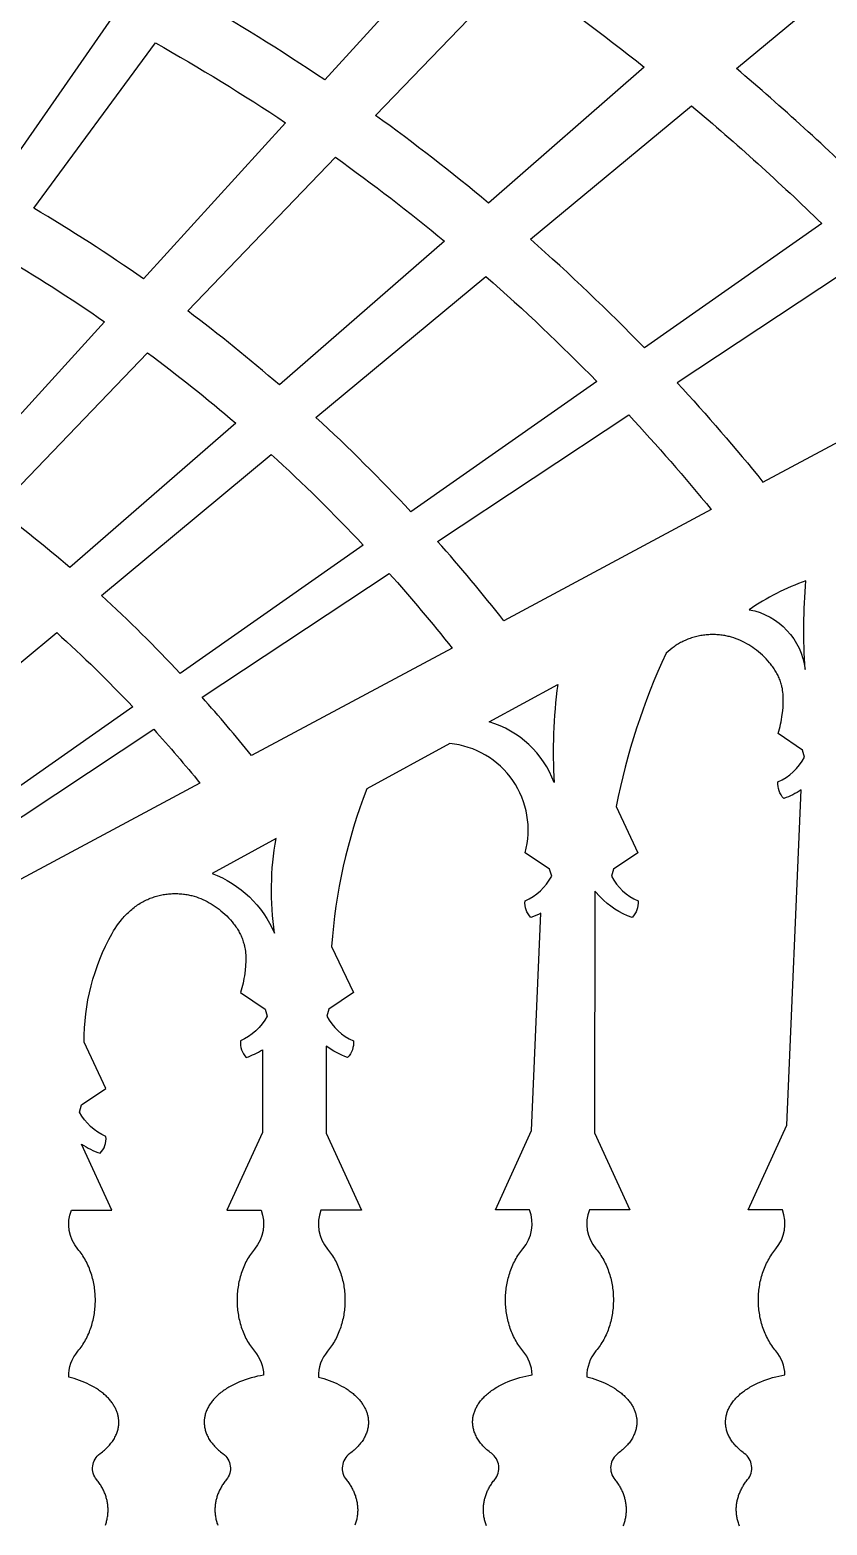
# Model space of a CAD drawing. Extents: x 101 to 2101, y 75 to 2087.
# Drawn here: x 1439 to 1717, y 1091 to 1612 of the extents above; entities that cross this region are included whole.
import ezdxf

# ---------------------------------------------------------------- set-up
doc = ezdxf.new("R2010")
doc.units = 0
doc.layers.add('LAYER_01', color=7, linetype='CONTINUOUS')

msp = doc.modelspace()

# ---------------------------------------------------------------- linework, layer by layer
at = {"layer": 'LAYER_01'}
for points in [[(1588.56, 1645.52), (1542.05, 1594.4, 0.019757), (1495.06, 1623.52), (1534.87, 1677.7, -0.018755)], [(1795.76, 1601.08), (1731.65, 1556.08, 0.018362), (1685.29, 1598.37), (1743.86, 1647.01, -0.018019)], [(1427.25, 1557.53, 0.020607), (1384.08, 1579.26), (1417.94, 1639.45, -0.02029), (1467.71, 1615.69)], [(1653.25, 1598.82), (1598.99, 1551.54, 0.017751), (1559.77, 1582.02), (1608.14, 1632.36, -0.016842)], [(1479.01, 1525.1, 0.019372), (1440.83, 1549.73), (1483.13, 1607.29, -0.019567), (1528.45, 1579.45)], [(1715, 1544.39), (1653.26, 1501.06, 0.019566), (1613.69, 1538.9), (1669.66, 1585.39, -0.018315)], [(1526.29, 1488.19, 0.017495), (1494.36, 1513.96), (1545.77, 1567.46, -0.017619), (1583.71, 1538.23)], [(1414.86, 1454.58, 0.017933), (1385.11, 1473.91), (1428.93, 1533.53, -0.019132), (1465.44, 1510.18)], [(1764.51, 1491.86, 0.015987), (1728.35, 1531.1), (1664.7, 1488.94, -0.016308), (1694.53, 1454.39)], [(1636.68, 1489.43), (1572, 1444.03, 0.019853), (1538.98, 1476.87), (1598.11, 1525.97, -0.019545)], [(1453.34, 1424.63, 0.016404), (1428.07, 1444.98), (1480.39, 1499.43, -0.017328), (1511.06, 1474.92)], [(1604.33, 1406.1, 0.015321), (1581.34, 1433.73), (1647.81, 1477.75, -0.016094), (1676.57, 1444.78)], [(1555.47, 1432.43), (1491.8, 1387.74, 0.019514), (1464.34, 1414.87), (1523.45, 1463.97, -0.019838)], [(1516.59, 1359.13, 0.013455), (1499.39, 1379.44), (1564.5, 1422.57, -0.01503), (1586.42, 1396.51)], [(1709.48, 1420, 0.067821), (1689.77, 1409.92, -0.328716), (1709.18, 1389.14, -0.036131)], [(1409.32, 1329.85, 0.024412), (1390.12, 1353.24), (1448.8, 1401.97, -0.019482), (1475.26, 1376.13)], [(1623.13, 1383.87, 0.048827), (1621.87, 1349.74, 0.2355), (1599.32, 1370.86)], [(1423.39, 1309.22, 0.013366), (1414.24, 1323.04), (1482.53, 1368.28, -0.013025), (1498.64, 1349.52)], [(1502.86, 1318.12, -0.201085), (1524.62, 1297.3, -0.080037), (1525.1, 1330.28)]]:
    msp.add_lwpolyline(points, format="xyb", close=True, dxfattribs=at)
for points in [[(1686.35, 1090.85), (1686.21, 1091.21), (1686.09, 1091.57), (1685.97, 1091.93), (1685.86, 1092.29), (1685.76, 1092.65), (1685.67, 1093.01), (1685.59, 1093.37), (1685.52, 1093.73), (1685.46, 1094.09), (1685.41, 1094.44), (1685.36, 1094.8), (1685.32, 1095.15), (1685.3, 1095.5), (1685.28, 1095.85), (1685.26, 1096.19), (1685.26, 1096.54), (1685.26, 1096.86), (1685.27, 1097.18), (1685.29, 1097.5), (1685.31, 1097.82), (1685.35, 1098.15), (1685.38, 1098.48), (1685.43, 1098.81), (1685.48, 1099.14), (1685.55, 1099.47), (1685.61, 1099.8), (1685.69, 1100.13), (1685.78, 1100.47), (1685.87, 1100.8), (1685.97, 1101.14), (1686.08, 1101.47), (1686.19, 1101.81), (1686.32, 1102.14), (1686.45, 1102.48), (1686.6, 1102.81), (1686.75, 1103.15), (1686.9, 1103.48), (1687.07, 1103.81), (1687.25, 1104.14), (1687.43, 1104.47), (1687.62, 1104.8), (1687.82, 1105.13), (1688.03, 1105.45), (1688.25, 1105.77), (1688.48, 1106.09), (1688.71, 1106.41), (1688.95, 1106.72), (1689.21, 1107.03, 0.431906), (1688.04, 1116.16), (1687.63, 1116.47), (1687.23, 1116.78), (1686.85, 1117.09), (1686.48, 1117.41), (1686.12, 1117.73), (1685.77, 1118.06), (1685.44, 1118.39), (1685.12, 1118.72), (1684.82, 1119.06), (1684.53, 1119.4), (1684.25, 1119.74), (1683.99, 1120.09), (1683.74, 1120.43), (1683.5, 1120.78), (1683.28, 1121.13), (1683.07, 1121.48), (1682.87, 1121.84), (1682.69, 1122.19), (1682.52, 1122.54), (1682.37, 1122.89), (1682.23, 1123.25), (1682.1, 1123.6), (1681.99, 1123.95), (1681.89, 1124.3), (1681.8, 1124.65), (1681.72, 1125), (1681.66, 1125.35), (1681.61, 1125.69), (1681.57, 1126.03), (1681.54, 1126.37), (1681.52, 1126.71), (1681.52, 1127.05), (1681.52, 1127.36), (1681.53, 1127.67), (1681.56, 1127.98), (1681.59, 1128.29), (1681.64, 1128.61), (1681.69, 1128.93), (1681.75, 1129.25), (1681.83, 1129.57), (1681.91, 1129.89), (1682.01, 1130.21), (1682.11, 1130.53), (1682.23, 1130.86), (1682.36, 1131.18), (1682.5, 1131.5), (1682.65, 1131.83), (1682.82, 1132.15), (1682.99, 1132.48), (1683.18, 1132.8), (1683.38, 1133.12), (1683.58, 1133.44), (1683.81, 1133.76), (1684.04, 1134.08), (1684.28, 1134.4), (1684.54, 1134.71), (1684.81, 1135.02), (1685.09, 1135.33), (1685.38, 1135.64), (1685.68, 1135.94), (1685.99, 1136.25), (1686.32, 1136.54), (1686.65, 1136.84), (1687, 1137.13), (1687.36, 1137.42), (1687.72, 1137.7), (1688.1, 1137.98), (1688.49, 1138.25), (1688.89, 1138.52), (1689.29, 1138.78), (1689.71, 1139.04), (1690.14, 1139.3), (1690.57, 1139.55), (1691.01, 1139.79), (1691.92, 1140.26), (1692.86, 1140.7), (1693.83, 1141.12), (1694.82, 1141.51), (1695.83, 1141.88), (1696.87, 1142.22), (1697.91, 1142.53), (1698.97, 1142.81), (1700.04, 1143.07), (1701.12, 1143.3), (1702.2, 1143.5, 0.169779), (1699.02, 1151.81), (1698.65, 1152.26), (1698.29, 1152.72), (1697.94, 1153.2), (1697.6, 1153.69), (1697.27, 1154.19), (1696.95, 1154.7), (1696.64, 1155.22), (1696.34, 1155.75), (1696.06, 1156.28), (1695.79, 1156.83), (1695.53, 1157.39), (1695.28, 1157.95), (1695.04, 1158.51), (1694.82, 1159.09), (1694.61, 1159.66), (1694.42, 1160.24), (1694.23, 1160.83), (1694.06, 1161.42), (1693.9, 1162.01), (1693.76, 1162.6), (1693.62, 1163.19), (1693.5, 1163.78), (1693.4, 1164.37), (1693.3, 1164.96), (1693.22, 1165.55), (1693.15, 1166.14), (1693.09, 1166.72), (1693.04, 1167.3), (1693, 1167.88), (1692.98, 1168.45), (1692.96, 1169.02), (1692.95, 1169.59), (1692.96, 1170.15), (1692.98, 1170.72), (1693, 1171.29), (1693.04, 1171.87), (1693.09, 1172.45), (1693.15, 1173.03), (1693.22, 1173.62), (1693.3, 1174.21), (1693.4, 1174.8), (1693.5, 1175.39), (1693.62, 1175.98), (1693.76, 1176.57), (1693.9, 1177.16), (1694.06, 1177.75), (1694.23, 1178.34), (1694.42, 1178.93), (1694.61, 1179.51), (1694.82, 1180.08), (1695.04, 1180.66), (1695.28, 1181.22), (1695.53, 1181.78), (1695.79, 1182.34), (1696.06, 1182.89), (1696.34, 1183.42), (1696.64, 1183.95), (1696.95, 1184.47), (1697.27, 1184.98), (1697.6, 1185.48), (1697.94, 1185.97), (1698.29, 1186.45), (1698.65, 1186.91), (1699.02, 1187.36, 0.27505), (1701.29, 1200.96), (1689.44, 1200.96), (1702.87, 1230.43), (1707.82, 1347.16, -0.058751), (1701.8, 1344.21, -0.221427), (1699.76, 1350, 0.164884), (1709.03, 1358.55), (1708.31, 1361.05), (1699.79, 1366.77), (1700.04, 1367.59), (1700.26, 1368.41), (1700.47, 1369.23), (1700.66, 1370.07), (1700.83, 1370.9), (1700.98, 1371.75), (1701.12, 1372.59), (1701.25, 1373.45), (1701.4, 1374.73), (1701.53, 1376.03), (1701.57, 1376.67), (1701.6, 1377.32), (1701.62, 1377.97), (1701.62, 1378.62), (1701.61, 1379.26), (1701.58, 1379.9), (1701.53, 1380.54), (1701.47, 1381.18), (1701.38, 1381.81), (1701.28, 1382.44), (1701.22, 1382.75), (1701.15, 1383.06), (1701.08, 1383.37), (1701, 1383.68), (1700.89, 1384.1), (1700.76, 1384.52), (1700.62, 1384.94), (1700.47, 1385.35), (1700.31, 1385.76), (1700.14, 1386.17), (1699.96, 1386.57), (1699.77, 1386.97), (1699.57, 1387.37), (1699.37, 1387.76), (1699.15, 1388.15), (1698.92, 1388.53), (1698.69, 1388.91), (1698.45, 1389.29), (1698.2, 1389.66), (1697.94, 1390.03), (1697.68, 1390.4), (1697.4, 1390.76), (1697.12, 1391.11), (1696.84, 1391.46), (1696.25, 1392.15), (1695.63, 1392.82), (1694.99, 1393.47), (1694.33, 1394.1), (1693.66, 1394.71), (1692.96, 1395.29), (1692.31, 1395.81), (1691.65, 1396.31), (1690.97, 1396.79), (1690.29, 1397.25), (1689.59, 1397.68), (1688.88, 1398.1), (1688.16, 1398.49), (1687.43, 1398.86), (1686.69, 1399.2), (1685.94, 1399.52), (1685.18, 1399.82), (1684.42, 1400.09), (1683.64, 1400.33), (1682.86, 1400.55), (1682.46, 1400.65), (1682.07, 1400.74), (1681.67, 1400.82), (1681.27, 1400.9), (1680.81, 1400.98), (1680.35, 1401.05), (1679.89, 1401.11), (1679.42, 1401.16), (1678.96, 1401.2), (1678.49, 1401.23), (1678.02, 1401.25), (1677.56, 1401.27), (1677.09, 1401.27), (1676.62, 1401.27), (1676.15, 1401.25), (1675.68, 1401.23), (1675.21, 1401.2), (1674.74, 1401.16), (1674.27, 1401.11), (1673.81, 1401.05), (1673.34, 1400.98), (1672.88, 1400.9), (1672.42, 1400.81), (1671.95, 1400.72), (1671.5, 1400.61), (1671.04, 1400.5), (1670.59, 1400.38), (1670.13, 1400.24), (1669.69, 1400.1), (1669.24, 1399.95), (1668.8, 1399.8), (1668.36, 1399.63), (1667.93, 1399.45), (1667.5, 1399.26), (1667.07, 1399.07), (1666.65, 1398.87), (1666.25, 1398.67), (1665.86, 1398.46), (1665.48, 1398.24), (1665.09, 1398.02), (1664.72, 1397.78), (1664.34, 1397.55), (1663.97, 1397.3), (1663.61, 1397.05), (1663.25, 1396.79), (1662.89, 1396.52), (1662.19, 1395.97), (1661.52, 1395.4), (1660.86, 1394.8, 0.061264), (1643.47, 1341.43), (1651.03, 1325.3), (1642.51, 1319.59), (1641.78, 1317.09, 0.164884), (1651.06, 1308.53, -0.221427), (1649.02, 1302.75, -0.120178), (1637.84, 1309.98), (1636, 1311.92), (1635.97, 1227.82), (1648.2, 1200.99), (1634.16, 1200.99, 0.27505), (1636.43, 1187.39), (1636.8, 1186.94), (1637.16, 1186.48), (1637.51, 1186), (1637.85, 1185.51), (1638.18, 1185.01), (1638.5, 1184.5), (1638.81, 1183.98), (1639.11, 1183.45), (1639.39, 1182.91), (1639.66, 1182.37), (1639.92, 1181.81), (1640.17, 1181.25), (1640.41, 1180.69), (1640.63, 1180.11), (1640.84, 1179.54), (1641.03, 1178.95), (1641.22, 1178.37), (1641.39, 1177.78), (1641.55, 1177.19), (1641.69, 1176.6), (1641.82, 1176.01), (1641.94, 1175.42), (1642.05, 1174.83), (1642.15, 1174.24), (1642.23, 1173.65), (1642.3, 1173.06), (1642.36, 1172.48), (1642.41, 1171.9), (1642.45, 1171.32), (1642.47, 1170.75), (1642.49, 1170.18), (1642.49, 1169.61), (1642.49, 1169.05), (1642.47, 1168.48), (1642.45, 1167.91), (1642.41, 1167.33), (1642.36, 1166.75), (1642.3, 1166.17), (1642.23, 1165.58), (1642.15, 1164.99), (1642.05, 1164.4), (1641.94, 1163.81), (1641.82, 1163.22), (1641.69, 1162.63), (1641.55, 1162.04), (1641.39, 1161.45), (1641.22, 1160.86), (1641.03, 1160.27), (1640.84, 1159.69), (1640.63, 1159.11), (1640.41, 1158.54), (1640.17, 1157.97), (1639.92, 1157.41), (1639.66, 1156.86), (1639.39, 1156.31), (1639.11, 1155.77), (1638.81, 1155.24), (1638.5, 1154.72), (1638.18, 1154.21), (1637.85, 1153.72), (1637.51, 1153.23), (1637.16, 1152.75), (1636.8, 1152.29), (1636.43, 1151.84, 0.183026), (1633.24, 1142.83), (1634.2, 1142.58), (1635.15, 1142.3), (1636.09, 1142), (1637.01, 1141.67), (1637.92, 1141.33), (1638.81, 1140.96), (1639.67, 1140.57), (1640.51, 1140.16), (1641.33, 1139.73), (1642.12, 1139.28), (1642.88, 1138.82), (1643.25, 1138.58), (1643.61, 1138.34), (1643.96, 1138.09), (1644.31, 1137.84), (1644.65, 1137.58), (1644.97, 1137.33), (1645.29, 1137.07), (1645.6, 1136.8), (1645.91, 1136.53), (1646.2, 1136.26), (1646.48, 1135.99), (1646.76, 1135.72), (1647.02, 1135.44), (1647.28, 1135.16), (1647.53, 1134.88), (1647.76, 1134.59), (1647.99, 1134.31), (1648.21, 1134.02), (1648.42, 1133.73), (1648.62, 1133.44), (1648.8, 1133.15), (1648.98, 1132.86), (1649.15, 1132.57), (1649.32, 1132.28), (1649.47, 1131.98), (1649.61, 1131.69), (1649.74, 1131.4), (1649.86, 1131.1), (1649.98, 1130.81), (1650.08, 1130.52), (1650.18, 1130.22), (1650.27, 1129.93), (1650.34, 1129.64), (1650.41, 1129.35), (1650.47, 1129.06), (1650.52, 1128.77), (1650.57, 1128.49), (1650.6, 1128.2), (1650.63, 1127.92), (1650.65, 1127.64), (1650.66, 1127.35), (1650.67, 1127.08), (1650.66, 1126.74), (1650.64, 1126.4), (1650.62, 1126.06), (1650.58, 1125.72), (1650.52, 1125.37), (1650.46, 1125.03), (1650.38, 1124.68), (1650.3, 1124.33), (1650.19, 1123.98), (1650.08, 1123.63), (1649.95, 1123.28), (1649.81, 1122.92), (1649.66, 1122.57), (1649.49, 1122.22), (1649.31, 1121.86), (1649.11, 1121.51), (1648.91, 1121.16), (1648.68, 1120.81), (1648.45, 1120.46), (1648.2, 1120.12), (1647.93, 1119.77), (1647.65, 1119.43), (1647.36, 1119.09), (1647.06, 1118.75), (1646.74, 1118.42), (1646.41, 1118.09), (1646.06, 1117.76), (1645.7, 1117.44), (1645.33, 1117.12), (1644.95, 1116.8), (1644.55, 1116.5), (1644.14, 1116.19, 0.431906), (1642.98, 1107.06), (1643.23, 1106.75), (1643.47, 1106.44), (1643.7, 1106.12), (1643.93, 1105.8), (1644.15, 1105.48), (1644.36, 1105.15), (1644.56, 1104.83), (1644.75, 1104.5), (1644.93, 1104.17), (1645.11, 1103.84), (1645.28, 1103.51), (1645.44, 1103.18), (1645.59, 1102.84), (1645.73, 1102.51), (1645.86, 1102.17), (1645.99, 1101.84), (1646.1, 1101.5), (1646.21, 1101.17), (1646.31, 1100.83), (1646.41, 1100.5), (1646.49, 1100.16), (1646.57, 1099.83), (1646.64, 1099.5), (1646.7, 1099.17), (1646.75, 1098.83), (1646.8, 1098.51), (1646.84, 1098.18), (1646.87, 1097.85), (1646.89, 1097.53), (1646.91, 1097.2), (1646.92, 1096.88), (1646.92, 1096.56), (1646.92, 1096.22), (1646.91, 1095.88), (1646.89, 1095.53), (1646.86, 1095.18), (1646.82, 1094.82), (1646.78, 1094.47), (1646.72, 1094.12), (1646.66, 1093.76), (1646.59, 1093.4), (1646.51, 1093.04), (1646.42, 1092.68), (1646.32, 1092.32), (1646.21, 1091.96), (1646.09, 1091.6), (1645.97, 1091.24), (1645.83, 1090.88)], [(1598.35, 1090.88), (1598.21, 1091.24), (1598.08, 1091.6), (1597.97, 1091.96), (1597.86, 1092.32), (1597.76, 1092.68), (1597.67, 1093.04), (1597.59, 1093.4), (1597.52, 1093.76), (1597.46, 1094.12), (1597.4, 1094.47), (1597.36, 1094.82), (1597.32, 1095.18), (1597.29, 1095.53), (1597.27, 1095.88), (1597.26, 1096.22), (1597.26, 1096.56), (1597.26, 1096.88), (1597.27, 1097.2), (1597.29, 1097.53), (1597.31, 1097.85), (1597.34, 1098.18), (1597.38, 1098.51), (1597.43, 1098.83), (1597.48, 1099.17), (1597.54, 1099.5), (1597.61, 1099.83), (1597.69, 1100.16), (1597.77, 1100.5), (1597.86, 1100.83), (1597.96, 1101.17), (1598.07, 1101.5), (1598.19, 1101.84), (1598.32, 1102.17), (1598.45, 1102.51), (1598.59, 1102.84), (1598.74, 1103.18), (1598.9, 1103.51), (1599.07, 1103.84), (1599.24, 1104.17), (1599.43, 1104.5), (1599.62, 1104.83), (1599.82, 1105.15), (1600.03, 1105.48), (1600.25, 1105.8), (1600.47, 1106.12), (1600.71, 1106.44), (1600.95, 1106.75), (1601.2, 1107.06, 0.431906), (1600.04, 1116.19), (1599.63, 1116.5), (1599.23, 1116.8), (1598.85, 1117.12), (1598.48, 1117.44), (1598.12, 1117.76), (1597.77, 1118.09), (1597.44, 1118.42), (1597.12, 1118.75), (1596.82, 1119.09), (1596.52, 1119.43), (1596.25, 1119.77), (1595.98, 1120.12), (1595.73, 1120.46), (1595.5, 1120.81), (1595.27, 1121.16), (1595.06, 1121.51), (1594.87, 1121.86), (1594.69, 1122.22), (1594.52, 1122.57), (1594.37, 1122.92), (1594.23, 1123.28), (1594.1, 1123.63), (1593.98, 1123.98), (1593.88, 1124.33), (1593.79, 1124.68), (1593.72, 1125.03), (1593.65, 1125.37), (1593.6, 1125.72), (1593.56, 1126.06), (1593.53, 1126.4), (1593.52, 1126.74), (1593.51, 1127.08), (1593.52, 1127.38), (1593.53, 1127.69), (1593.55, 1128.01), (1593.59, 1128.32), (1593.63, 1128.64), (1593.69, 1128.95), (1593.75, 1129.27), (1593.82, 1129.59), (1593.91, 1129.92), (1594, 1130.24), (1594.11, 1130.56), (1594.23, 1130.88), (1594.36, 1131.21), (1594.5, 1131.53), (1594.65, 1131.86), (1594.81, 1132.18), (1594.99, 1132.5), (1595.17, 1132.83), (1595.37, 1133.15), (1595.58, 1133.47), (1595.8, 1133.79), (1596.04, 1134.11), (1596.28, 1134.42), (1596.54, 1134.74), (1596.8, 1135.05), (1597.08, 1135.36), (1597.37, 1135.67), (1597.68, 1135.97), (1597.99, 1136.27), (1598.31, 1136.57), (1598.65, 1136.87), (1599, 1137.16), (1599.35, 1137.44), (1599.72, 1137.73), (1600.1, 1138.01), (1600.49, 1138.28), (1600.88, 1138.55), (1601.29, 1138.81), (1601.71, 1139.07), (1602.13, 1139.33), (1602.57, 1139.57), (1603.01, 1139.82), (1603.92, 1140.29), (1604.86, 1140.73), (1605.82, 1141.15), (1606.82, 1141.54), (1607.83, 1141.91), (1608.86, 1142.25), (1609.91, 1142.56), (1610.97, 1142.84), (1612.04, 1143.1), (1613.12, 1143.33), (1614.2, 1143.53, 0.169779), (1611.02, 1151.84), (1610.65, 1152.29), (1610.29, 1152.75), (1609.93, 1153.23), (1609.59, 1153.72), (1609.26, 1154.21), (1608.94, 1154.72), (1608.64, 1155.24), (1608.34, 1155.77), (1608.05, 1156.31), (1607.78, 1156.86), (1607.52, 1157.41), (1607.27, 1157.97), (1607.04, 1158.54), (1606.82, 1159.11), (1606.61, 1159.69), (1606.41, 1160.27), (1606.23, 1160.86), (1606.06, 1161.45), (1605.9, 1162.04), (1605.75, 1162.63), (1605.62, 1163.22), (1605.5, 1163.81), (1605.39, 1164.4), (1605.3, 1164.99), (1605.21, 1165.58), (1605.14, 1166.17), (1605.08, 1166.75), (1605.03, 1167.33), (1605, 1167.91), (1604.97, 1168.48), (1604.96, 1169.05), (1604.95, 1169.61), (1604.96, 1170.18), (1604.97, 1170.75), (1605, 1171.32), (1605.03, 1171.9), (1605.08, 1172.48), (1605.14, 1173.06), (1605.21, 1173.65), (1605.3, 1174.24), (1605.39, 1174.83), (1605.5, 1175.42), (1605.62, 1176.01), (1605.75, 1176.6), (1605.9, 1177.19), (1606.06, 1177.78), (1606.23, 1178.37), (1606.41, 1178.95), (1606.61, 1179.54), (1606.82, 1180.11), (1607.04, 1180.69), (1607.27, 1181.25), (1607.52, 1181.81), (1607.78, 1182.37), (1608.05, 1182.91), (1608.34, 1183.45), (1608.64, 1183.98), (1608.94, 1184.5), (1609.26, 1185.01), (1609.59, 1185.51), (1609.93, 1186), (1610.29, 1186.48), (1610.65, 1186.94), (1611.02, 1187.39, 0.27505), (1613.28, 1200.99), (1601.43, 1200.99), (1614.02, 1228.61), (1617.22, 1304.21, -0.032077), (1613.78, 1302.75, -0.221427), (1611.74, 1308.53, 0.164884), (1621.02, 1317.09), (1620.29, 1319.59), (1611.77, 1325.3, 0.465933), (1585.53, 1363.32), (1556.69, 1347.55, 0.075237), (1544.44, 1292.71), (1552.01, 1276.59), (1543.48, 1270.87), (1542.76, 1268.37, 0.164884), (1552.03, 1259.82, -0.221427), (1550, 1254.03, -0.074571), (1542.56, 1257.95), (1542.56, 1227.71), (1554.79, 1200.88), (1540.75, 1200.88, 0.27505), (1543.02, 1187.28), (1543.39, 1186.83), (1543.75, 1186.37), (1544.1, 1185.89), (1544.45, 1185.4), (1544.78, 1184.9), (1545.1, 1184.39), (1545.4, 1183.87), (1545.7, 1183.34), (1545.98, 1182.8), (1546.26, 1182.26), (1546.52, 1181.7), (1546.76, 1181.14), (1547, 1180.58), (1547.22, 1180), (1547.43, 1179.43), (1547.63, 1178.84), (1547.81, 1178.26), (1547.98, 1177.67), (1548.14, 1177.08), (1548.28, 1176.49), (1548.42, 1175.9), (1548.54, 1175.31), (1548.64, 1174.72), (1548.74, 1174.13), (1548.82, 1173.54), (1548.9, 1172.95), (1548.96, 1172.37), (1549, 1171.79), (1549.04, 1171.21), (1549.07, 1170.64), (1549.08, 1170.07), (1549.09, 1169.5), (1549.08, 1168.94), (1549.07, 1168.37), (1549.04, 1167.8), (1549, 1167.22), (1548.96, 1166.64), (1548.9, 1166.06), (1548.82, 1165.47), (1548.74, 1164.88), (1548.64, 1164.29), (1548.54, 1163.7), (1548.42, 1163.11), (1548.28, 1162.52), (1548.14, 1161.93), (1547.98, 1161.34), (1547.81, 1160.75), (1547.63, 1160.16), (1547.43, 1159.58), (1547.22, 1159.01), (1547, 1158.43), (1546.76, 1157.87), (1546.52, 1157.3), (1546.26, 1156.75), (1545.98, 1156.2), (1545.7, 1155.67), (1545.4, 1155.14), (1545.1, 1154.62), (1544.78, 1154.11), (1544.45, 1153.61), (1544.1, 1153.12), (1543.75, 1152.64), (1543.39, 1152.18), (1543.02, 1151.73, 0.183026), (1539.84, 1142.72), (1540.8, 1142.47), (1541.75, 1142.19), (1542.68, 1141.89), (1543.61, 1141.56), (1544.51, 1141.22), (1545.4, 1140.85), (1546.26, 1140.46), (1547.11, 1140.05), (1547.92, 1139.62), (1548.71, 1139.17), (1549.47, 1138.71), (1549.84, 1138.47), (1550.2, 1138.23), (1550.56, 1137.98), (1550.9, 1137.73), (1551.24, 1137.47), (1551.57, 1137.22), (1551.89, 1136.96), (1552.2, 1136.69), (1552.5, 1136.42), (1552.79, 1136.15), (1553.08, 1135.88), (1553.35, 1135.61), (1553.62, 1135.33), (1553.87, 1135.05), (1554.12, 1134.77), (1554.36, 1134.48), (1554.58, 1134.2), (1554.8, 1133.91), (1555.01, 1133.62), (1555.21, 1133.33), (1555.4, 1133.04), (1555.58, 1132.75), (1555.75, 1132.46), (1555.91, 1132.17), (1556.06, 1131.87), (1556.2, 1131.58), (1556.33, 1131.29), (1556.46, 1130.99), (1556.57, 1130.7), (1556.68, 1130.41), (1556.77, 1130.11), (1556.86, 1129.82), (1556.94, 1129.53), (1557, 1129.24), (1557.07, 1128.95), (1557.12, 1128.66), (1557.16, 1128.38), (1557.2, 1128.09), (1557.22, 1127.81), (1557.24, 1127.53), (1557.25, 1127.25), (1557.26, 1126.97), (1557.25, 1126.63), (1557.24, 1126.29), (1557.21, 1125.95), (1557.17, 1125.61), (1557.12, 1125.26), (1557.05, 1124.92), (1556.98, 1124.57), (1556.89, 1124.22), (1556.79, 1123.87), (1556.67, 1123.52), (1556.55, 1123.17), (1556.4, 1122.81), (1556.25, 1122.46), (1556.08, 1122.11), (1555.9, 1121.76), (1555.71, 1121.4), (1555.5, 1121.05), (1555.28, 1120.7), (1555.04, 1120.35), (1554.79, 1120.01), (1554.52, 1119.66), (1554.25, 1119.32), (1553.96, 1118.98), (1553.65, 1118.64), (1553.33, 1118.31), (1553, 1117.98), (1552.65, 1117.65), (1552.3, 1117.33), (1551.92, 1117.01), (1551.54, 1116.69), (1551.14, 1116.39), (1550.73, 1116.08, 0.431906), (1549.57, 1106.95), (1549.82, 1106.64), (1550.06, 1106.33), (1550.3, 1106.01), (1550.52, 1105.69), (1550.74, 1105.37), (1550.95, 1105.05), (1551.15, 1104.72), (1551.34, 1104.39), (1551.53, 1104.06), (1551.7, 1103.73), (1551.87, 1103.4), (1552.03, 1103.07), (1552.18, 1102.73), (1552.32, 1102.4), (1552.46, 1102.06), (1552.58, 1101.73), (1552.7, 1101.39), (1552.81, 1101.06), (1552.91, 1100.72), (1553, 1100.39), (1553.08, 1100.05), (1553.16, 1099.72), (1553.23, 1099.39), (1553.29, 1099.06), (1553.34, 1098.73), (1553.39, 1098.4), (1553.43, 1098.07), (1553.46, 1097.74), (1553.48, 1097.42), (1553.5, 1097.09), (1553.51, 1096.77), (1553.51, 1096.46), (1553.51, 1096.11), (1553.5, 1095.77), (1553.48, 1095.42), (1553.45, 1095.07), (1553.41, 1094.72), (1553.37, 1094.36), (1553.32, 1094.01), (1553.25, 1093.65), (1553.18, 1093.29), (1553.1, 1092.93), (1553.01, 1092.57), (1552.91, 1092.21), (1552.81, 1091.85), (1552.69, 1091.49), (1552.56, 1091.13)], [(1465.71, 1091.13), (1465.83, 1091.49), (1465.95, 1091.85), (1466.06, 1092.21), (1466.16, 1092.57), (1466.25, 1092.93), (1466.33, 1093.29), (1466.4, 1093.65), (1466.46, 1094.01), (1466.52, 1094.36), (1466.56, 1094.72), (1466.6, 1095.07), (1466.62, 1095.42), (1466.64, 1095.77), (1466.66, 1096.11), (1466.66, 1096.46), (1466.66, 1096.77), (1466.65, 1097.09), (1466.63, 1097.42), (1466.61, 1097.74), (1466.57, 1098.07), (1466.54, 1098.4), (1466.49, 1098.73), (1466.44, 1099.06), (1466.37, 1099.39), (1466.31, 1099.72), (1466.23, 1100.05), (1466.14, 1100.39), (1466.05, 1100.72), (1465.95, 1101.06), (1465.84, 1101.39), (1465.73, 1101.73), (1465.6, 1102.06), (1465.47, 1102.4), (1465.32, 1102.73), (1465.17, 1103.07), (1465.02, 1103.4), (1464.85, 1103.73), (1464.67, 1104.06), (1464.49, 1104.39), (1464.3, 1104.72), (1464.1, 1105.05), (1463.89, 1105.37), (1463.67, 1105.69), (1463.44, 1106.01), (1463.21, 1106.33), (1462.97, 1106.64), (1462.71, 1106.95, -0.431906), (1463.88, 1116.08), (1464.29, 1116.39), (1464.69, 1116.69), (1465.07, 1117.01), (1465.44, 1117.33), (1465.8, 1117.65), (1466.15, 1117.98), (1466.48, 1118.31), (1466.8, 1118.64), (1467.1, 1118.98), (1467.39, 1119.32), (1467.67, 1119.66), (1467.93, 1120.01), (1468.18, 1120.35), (1468.42, 1120.7), (1468.64, 1121.05), (1468.85, 1121.4), (1469.05, 1121.76), (1469.23, 1122.11), (1469.4, 1122.46), (1469.55, 1122.81), (1469.69, 1123.17), (1469.82, 1123.52), (1469.93, 1123.87), (1470.03, 1124.22), (1470.12, 1124.57), (1470.2, 1124.92), (1470.26, 1125.26), (1470.31, 1125.61), (1470.35, 1125.95), (1470.38, 1126.29), (1470.4, 1126.63), (1470.4, 1126.97), (1470.4, 1127.25), (1470.39, 1127.53), (1470.37, 1127.81), (1470.34, 1128.09), (1470.31, 1128.38), (1470.26, 1128.66), (1470.21, 1128.95), (1470.15, 1129.24), (1470.08, 1129.53), (1470, 1129.82), (1469.92, 1130.11), (1469.82, 1130.41), (1469.72, 1130.7), (1469.6, 1130.99), (1469.48, 1131.29), (1469.35, 1131.58), (1469.2, 1131.87), (1469.05, 1132.17), (1468.89, 1132.46), (1468.72, 1132.75), (1468.54, 1133.04), (1468.35, 1133.33), (1468.15, 1133.62), (1467.95, 1133.91), (1467.73, 1134.2), (1467.5, 1134.48), (1467.26, 1134.77), (1467.02, 1135.05), (1466.76, 1135.33), (1466.5, 1135.61), (1466.22, 1135.88), (1465.94, 1136.15), (1465.64, 1136.42), (1465.34, 1136.69), (1465.03, 1136.96), (1464.71, 1137.22), (1464.38, 1137.47), (1464.05, 1137.73), (1463.7, 1137.98), (1463.35, 1138.23), (1462.99, 1138.47), (1462.62, 1138.71), (1461.86, 1139.17), (1461.07, 1139.62), (1460.25, 1140.05), (1459.41, 1140.46), (1458.54, 1140.85), (1457.66, 1141.22), (1456.75, 1141.56), (1455.83, 1141.89), (1454.89, 1142.19), (1453.94, 1142.47), (1452.98, 1142.72, -0.183026), (1456.17, 1151.73), (1456.54, 1152.18), (1456.9, 1152.64), (1457.25, 1153.12), (1457.59, 1153.61), (1457.92, 1154.11), (1458.24, 1154.62), (1458.55, 1155.14), (1458.84, 1155.67), (1459.13, 1156.2), (1459.4, 1156.75), (1459.66, 1157.3), (1459.91, 1157.87), (1460.14, 1158.43), (1460.37, 1159.01), (1460.58, 1159.58), (1460.77, 1160.16), (1460.96, 1160.75), (1461.13, 1161.34), (1461.28, 1161.93), (1461.43, 1162.52), (1461.56, 1163.11), (1461.68, 1163.7), (1461.79, 1164.29), (1461.89, 1164.88), (1461.97, 1165.47), (1462.04, 1166.06), (1462.1, 1166.64), (1462.15, 1167.22), (1462.19, 1167.8), (1462.21, 1168.37), (1462.23, 1168.94), (1462.23, 1169.5), (1462.23, 1170.07), (1462.21, 1170.64), (1462.19, 1171.21), (1462.15, 1171.79), (1462.1, 1172.37), (1462.04, 1172.95), (1461.97, 1173.54), (1461.89, 1174.13), (1461.79, 1174.72), (1461.68, 1175.31), (1461.56, 1175.9), (1461.43, 1176.49), (1461.28, 1177.08), (1461.13, 1177.67), (1460.96, 1178.26), (1460.77, 1178.84), (1460.58, 1179.43), (1460.37, 1180), (1460.14, 1180.58), (1459.91, 1181.14), (1459.66, 1181.7), (1459.4, 1182.26), (1459.13, 1182.8), (1458.84, 1183.34), (1458.55, 1183.87), (1458.24, 1184.39), (1457.92, 1184.9), (1457.59, 1185.4), (1457.25, 1185.89), (1456.9, 1186.37), (1456.54, 1186.83), (1456.17, 1187.28, -0.27505), (1453.9, 1200.88), (1467.94, 1200.88), (1457.45, 1223.88, 0.063353), (1463.9, 1220.66, 0.221427), (1465.93, 1226.45, -0.164884), (1456.66, 1235), (1457.38, 1237.5), (1465.91, 1243.22), (1458.34, 1259.34, -0.130248), (1468.08, 1297.23), (1468.59, 1298.11), (1469.13, 1298.98), (1469.7, 1299.84), (1470.3, 1300.67), (1470.93, 1301.49), (1471.59, 1302.29), (1471.93, 1302.68), (1472.28, 1303.06), (1472.63, 1303.44), (1472.99, 1303.82), (1473.36, 1304.18), (1473.73, 1304.54), (1474.11, 1304.89), (1474.49, 1305.23), (1474.89, 1305.57), (1475.29, 1305.9), (1475.69, 1306.22), (1476.1, 1306.53), (1476.52, 1306.83), (1476.94, 1307.13), (1477.37, 1307.41), (1477.81, 1307.69), (1478.25, 1307.95), (1478.7, 1308.21), (1479.15, 1308.45), (1479.61, 1308.69), (1480.03, 1308.89), (1480.46, 1309.08), (1480.89, 1309.27), (1481.32, 1309.45), (1481.76, 1309.61), (1482.2, 1309.77), (1482.65, 1309.92), (1483.09, 1310.06), (1483.54, 1310.2), (1484, 1310.32), (1484.46, 1310.43), (1484.91, 1310.54), (1485.37, 1310.63), (1485.84, 1310.72), (1486.3, 1310.8), (1486.77, 1310.87), (1487.23, 1310.93), (1487.7, 1310.98), (1488.17, 1311.02), (1488.64, 1311.05), (1489.11, 1311.07), (1489.58, 1311.09), (1490.05, 1311.09), (1490.52, 1311.09), (1490.98, 1311.07), (1491.45, 1311.05), (1491.92, 1311.02), (1492.38, 1310.97), (1492.85, 1310.92), (1493.31, 1310.86), (1493.77, 1310.79), (1494.23, 1310.72), (1494.63, 1310.64), (1495.03, 1310.56), (1495.42, 1310.46), (1495.82, 1310.37), (1496.6, 1310.15), (1497.38, 1309.91), (1498.14, 1309.64), (1498.9, 1309.34), (1499.65, 1309.02), (1500.39, 1308.68), (1501.12, 1308.31), (1501.84, 1307.92), (1502.55, 1307.5), (1503.25, 1307.07), (1503.93, 1306.61), (1504.61, 1306.13), (1505.27, 1305.63), (1505.92, 1305.11), (1506.62, 1304.53), (1507.29, 1303.92), (1507.95, 1303.29), (1508.59, 1302.64), (1509.21, 1301.97), (1509.8, 1301.28), (1510.08, 1300.93), (1510.36, 1300.58), (1510.64, 1300.22), (1510.9, 1299.85), (1511.16, 1299.48), (1511.41, 1299.11), (1511.65, 1298.73), (1511.88, 1298.35), (1512.11, 1297.97), (1512.32, 1297.58), (1512.53, 1297.19), (1512.73, 1296.79), (1512.92, 1296.39), (1513.1, 1295.99), (1513.27, 1295.58), (1513.43, 1295.17), (1513.58, 1294.76), (1513.72, 1294.34), (1513.84, 1293.92), (1513.96, 1293.5), (1514.04, 1293.19), (1514.11, 1292.88), (1514.18, 1292.57), (1514.24, 1292.26), (1514.34, 1291.63), (1514.43, 1291), (1514.49, 1290.36), (1514.54, 1289.72), (1514.57, 1289.08), (1514.58, 1288.43), (1514.58, 1287.79), (1514.56, 1287.14), (1514.53, 1286.49), (1514.48, 1285.85), (1514.36, 1284.55), (1514.2, 1283.27), (1514.08, 1282.41), (1513.94, 1281.57), (1513.79, 1280.72), (1513.62, 1279.89), (1513.43, 1279.05), (1513.22, 1278.23), (1512.99, 1277.4), (1512.75, 1276.59), (1521.27, 1270.87), (1521.99, 1268.37, -0.164884), (1512.72, 1259.82, 0.221427), (1514.76, 1254.03, 0.054093), (1520.35, 1256.7), (1520.35, 1227.92), (1508.03, 1200.88), (1519.88, 1200.88, -0.27505), (1517.61, 1187.28), (1517.24, 1186.83), (1516.88, 1186.37), (1516.53, 1185.89), (1516.19, 1185.4), (1515.86, 1184.9), (1515.54, 1184.39), (1515.23, 1183.87), (1514.93, 1183.34), (1514.65, 1182.8), (1514.38, 1182.26), (1514.12, 1181.7), (1513.87, 1181.14), (1513.63, 1180.58), (1513.41, 1180), (1513.2, 1179.43), (1513, 1178.84), (1512.82, 1178.26), (1512.65, 1177.67), (1512.49, 1177.08), (1512.35, 1176.49), (1512.21, 1175.9), (1512.09, 1175.31), (1511.99, 1174.72), (1511.89, 1174.13), (1511.81, 1173.54), (1511.74, 1172.95), (1511.68, 1172.37), (1511.63, 1171.79), (1511.59, 1171.21), (1511.56, 1170.64), (1511.55, 1170.07), (1511.54, 1169.5), (1511.55, 1168.94), (1511.56, 1168.37), (1511.59, 1167.8), (1511.63, 1167.22), (1511.68, 1166.64), (1511.74, 1166.06), (1511.81, 1165.47), (1511.89, 1164.88), (1511.99, 1164.29), (1512.09, 1163.7), (1512.21, 1163.11), (1512.35, 1162.52), (1512.49, 1161.93), (1512.65, 1161.34), (1512.82, 1160.75), (1513, 1160.16), (1513.2, 1159.58), (1513.41, 1159.01), (1513.63, 1158.43), (1513.87, 1157.87), (1514.12, 1157.3), (1514.38, 1156.75), (1514.65, 1156.2), (1514.93, 1155.67), (1515.23, 1155.14), (1515.54, 1154.62), (1515.86, 1154.11), (1516.19, 1153.61), (1516.53, 1153.12), (1516.88, 1152.64), (1517.24, 1152.18), (1517.61, 1151.73, -0.169779), (1520.79, 1143.42), (1519.71, 1143.22), (1518.63, 1142.99), (1517.56, 1142.73), (1516.5, 1142.45), (1515.45, 1142.14), (1514.42, 1141.8), (1513.41, 1141.43), (1512.42, 1141.04), (1511.45, 1140.62), (1510.51, 1140.18), (1509.6, 1139.71), (1509.16, 1139.47), (1508.72, 1139.22), (1508.3, 1138.96), (1507.88, 1138.7), (1507.48, 1138.44), (1507.08, 1138.17), (1506.69, 1137.9), (1506.31, 1137.62), (1505.95, 1137.34), (1505.59, 1137.05), (1505.24, 1136.76), (1504.91, 1136.46), (1504.58, 1136.16), (1504.27, 1135.86), (1503.97, 1135.56), (1503.68, 1135.25), (1503.4, 1134.94), (1503.13, 1134.63), (1502.87, 1134.31), (1502.63, 1134), (1502.4, 1133.68), (1502.17, 1133.36), (1501.96, 1133.04), (1501.77, 1132.72), (1501.58, 1132.39), (1501.41, 1132.07), (1501.24, 1131.75), (1501.09, 1131.42), (1500.95, 1131.1), (1500.82, 1130.77), (1500.7, 1130.45), (1500.6, 1130.13), (1500.5, 1129.81), (1500.42, 1129.48), (1500.34, 1129.16), (1500.28, 1128.85), (1500.22, 1128.53), (1500.18, 1128.21), (1500.15, 1127.9), (1500.12, 1127.59), (1500.11, 1127.27), (1500.11, 1126.97), (1500.11, 1126.63), (1500.13, 1126.29), (1500.16, 1125.95), (1500.2, 1125.61), (1500.25, 1125.26), (1500.31, 1124.92), (1500.39, 1124.57), (1500.48, 1124.22), (1500.58, 1123.87), (1500.69, 1123.52), (1500.82, 1123.17), (1500.96, 1122.81), (1501.11, 1122.46), (1501.28, 1122.11), (1501.46, 1121.76), (1501.66, 1121.4), (1501.87, 1121.05), (1502.09, 1120.7), (1502.32, 1120.35), (1502.57, 1120.01), (1502.84, 1119.66), (1503.12, 1119.32), (1503.41, 1118.98), (1503.71, 1118.64), (1504.03, 1118.31), (1504.36, 1117.98), (1504.71, 1117.65), (1505.07, 1117.33), (1505.44, 1117.01), (1505.82, 1116.69), (1506.22, 1116.39), (1506.63, 1116.08, -0.431906), (1507.79, 1106.95), (1507.54, 1106.64), (1507.3, 1106.33), (1507.07, 1106.01), (1506.84, 1105.69), (1506.62, 1105.37), (1506.41, 1105.05), (1506.21, 1104.72), (1506.02, 1104.39), (1505.84, 1104.06), (1505.66, 1103.73), (1505.49, 1103.4), (1505.33, 1103.07), (1505.18, 1102.73), (1505.04, 1102.4), (1504.91, 1102.06), (1504.78, 1101.73), (1504.67, 1101.39), (1504.56, 1101.06), (1504.46, 1100.72), (1504.36, 1100.39), (1504.28, 1100.05), (1504.2, 1099.72), (1504.13, 1099.39), (1504.07, 1099.06), (1504.02, 1098.73), (1503.97, 1098.4), (1503.94, 1098.07), (1503.9, 1097.74), (1503.88, 1097.42), (1503.86, 1097.09), (1503.85, 1096.77), (1503.85, 1096.46), (1503.85, 1096.11), (1503.86, 1095.77), (1503.88, 1095.42), (1503.91, 1095.07), (1503.95, 1094.72), (1503.99, 1094.36), (1504.05, 1094.01), (1504.11, 1093.65), (1504.18, 1093.29), (1504.26, 1092.93), (1504.35, 1092.57), (1504.45, 1092.21), (1504.56, 1091.85), (1504.68, 1091.49), (1504.8, 1091.13)]]:
    msp.add_lwpolyline(points, format="xyb", dxfattribs=at)

doc.saveas('drawing.dxf')
